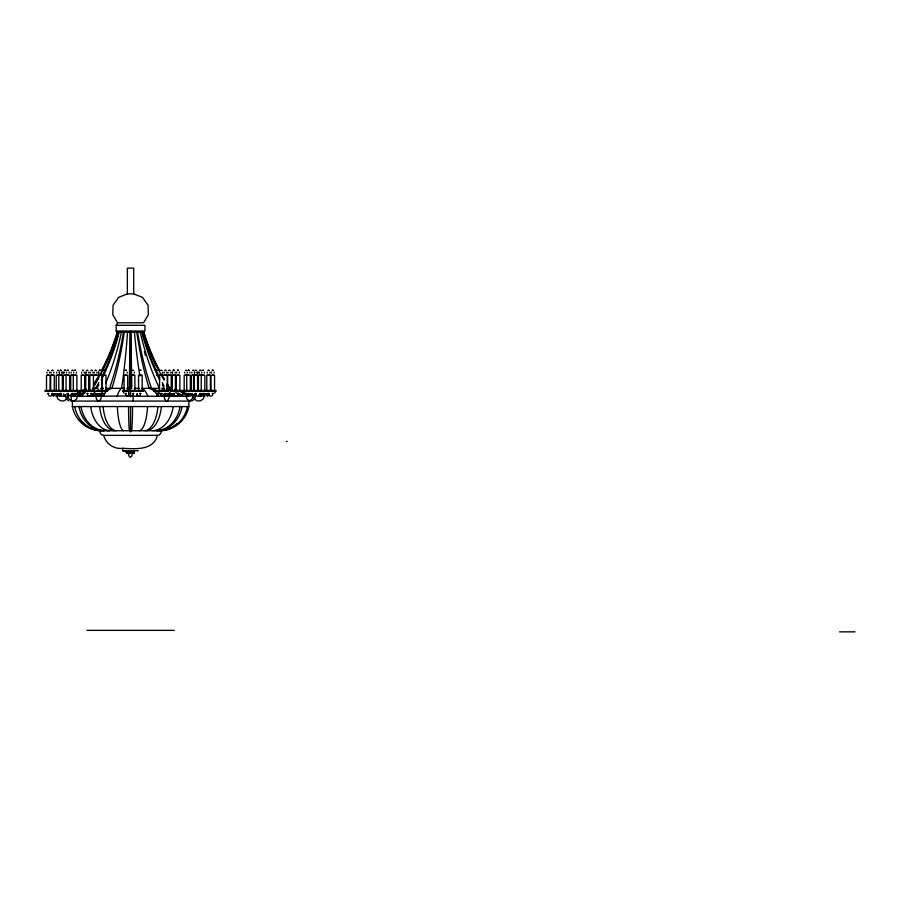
<?xml version="1.0" encoding="UTF-8"?>
<svg xmlns="http://www.w3.org/2000/svg" width="900" height="900" viewBox="0 0 900 900"><rect width="100%" height="100%" fill="white"/><g stroke="black" fill="none" stroke-linecap="round" stroke-linejoin="round"><path stroke-width="1.35" d="M46.946 373.072L46.958 372.127M51.131 373.072L51.142 372.127M56.689 373.072L56.689 372.127M59.254 373.072L59.254 372.127M59.501 373.072L59.501 372.127M63.686 373.072L63.686 372.127M63.934 373.072L63.934 372.127M66.499 373.072L66.499 372.127M71.179 373.072L71.179 372.127M73.744 373.072L73.744 372.127M81.664 373.072L81.664 372.127M85.849 373.072L85.849 372.127M86.108 373.072L86.108 372.127M90.293 373.072L90.293 372.127M94.219 373.072L94.219 372.127M98.404 373.072L98.404 372.127M98.663 373.072L98.663 372.127M164.16 373.072L164.171 372.127M168.086 373.072L168.097 372.127M172.271 373.072L172.282 372.127M172.53 373.072L172.541 372.127M176.715 373.072L176.715 372.127M184.635 373.072L184.646 372.127M187.2 373.072L187.211 372.127M191.88 373.072L191.891 372.127M194.445 373.072L194.456 372.127M194.692 373.072L194.704 372.127M198.877 373.072L198.889 372.127M199.136 373.072L199.136 372.127M201.701 373.072L201.701 372.127M207.248 373.072L207.248 372.127M211.433 373.072L211.433 372.127M95.265 394.279L96.03 394.594M93.026 394.155L93.364 393.626L94.117 394.279L93.33 394.594M166.905 394.155L167.243 393.626L167.985 394.279L167.209 394.594M202.691 394.684L201.96 393.626L201.926 394.594M188.854 401.074L188.854 406.564A29.677 29.655 -90 0 1 161.145 430.706L160.987 432.968L159.581 434.723L157.433 435.364L103.635 435.364M192.42 394.594L191.419 393.626L192.15 394.155M169.661 396.202L167.67 400.86L166.028 400.86L164.655 399.037L164.002 396.011M101.498 396.011L100.856 399.037L99.484 400.86L97.83 400.86L96.457 399.037L95.816 396.011M193.759 396.202L192.634 396.011M157.185 396.011L158.377 393.885M132.57 395.887L102.578 396.236M75.082 370.114L75.544 370.485M203.04 370.114L203.49 370.485M58.219 375.199L57.555 374.726M126.034 375.199L125.381 374.726M186.165 375.199L185.513 374.726M188.73 375.199L188.078 374.726M64.665 395.944L65.869 396.011M65.025 370.114L64.553 370.485L65.734 370.485M104.186 370.114L103.714 370.485L104.636 370.485M173.61 370.114L173.149 370.485L174.33 370.485M178.054 370.114L177.593 370.485L178.515 370.485M212.771 370.114L212.299 370.485L213.232 370.485M48.51 375.199L47.824 374.726M83.228 375.199L82.53 374.726M87.671 375.199L86.715 374.726M157.095 375.199L156.757 374.726M161.539 375.199L160.852 374.726M193.23 396.011L192.105 399.037L190.519 400.252M195.795 396.011L194.67 399.037L192.296 400.86L189.439 400.86L187.065 399.037L185.265 394.493L183.893 393.885L182.509 394.493L181.834 396.011M204.401 396.011L203.119 399.037L200.362 400.86L197.078 400.86L194.333 399.037L192.251 394.493L190.665 393.885L189.067 394.493L188.291 396.011M179.269 396.011L179.944 394.493M157.433 435.364C153.416 450.832 135.056 448.853 122.782 448.324A17.336 17.336 0 0 1 103.725 435.364L101.576 434.723L100.17 432.968L100.024 430.729A29.599 29.599 0 0 1 72.405 406.564L72.405 401.074M199.136 394.684L200.16 393.626L199.328 394.279M68.805 394.493L66.735 399.037L63.99 400.86L60.694 400.86L57.949 399.037L56.655 396.011M101.565 370.451A219.51 219.51 0 0 0 117.236 332.156L116.201 331.02L116.201 325.305L117.574 322.796L112.736 314.64L113.108 305.168L118.564 297.405L127.361 293.873L133.706 293.873L142.537 297.405L148.016 305.168L148.388 314.64L143.539 322.796L117.529 322.796M132.727 393.75L132.885 394.684M196.256 393.84L195.412 393.75L195.727 394.808L196.335 393.626L195.705 394.594M137.227 394.279L137.464 393.626L136.811 394.684M81.394 396.079L82.204 395.944M214.639 393.12L215.224 392.321M60.626 394.808L61.672 393.626M99.979 394.594L100.823 393.626M173.655 394.808L174.701 393.626M208.373 394.808L209.419 393.626M71.381 394.279L72.27 393.75L71.179 394.684M131.636 456.536L132.199 454.32M188.797 393.75L189.754 394.808M57.139 394.279L56.07 394.594M204.885 394.279L203.816 394.594M56.07 393.84L57.139 394.155M56.115 394.155L57.251 394.594M95.22 393.84L95.906 393.75M96.413 394.594L95.726 394.684M169.099 393.84L169.785 393.75M203.816 393.84L204.885 394.155M54.979 394.594L54.292 394.684M68.074 394.279L67.286 394.808L68.434 393.75M94.14 394.594L93.454 394.684M166.882 393.84L167.569 393.75M168.019 394.594L167.321 394.684M196.031 394.279L195.232 394.594M101.891 394.493L102.69 393.885M67.376 393.84L68.209 393.75M193.691 394.594L192.847 394.684M195.322 393.84L196.166 393.75M59.141 394.594L58.376 394.684M97.819 393.84L98.584 393.75M98.302 394.594L97.526 394.684M171.697 393.84L172.463 393.75M172.17 394.594L171.405 394.684M56.441 393.84L57.218 393.75M95.603 393.84L96.379 393.75M169.47 393.84L170.246 393.75M169.909 394.594L169.132 394.684M204.188 393.84L204.964 393.75M56.216 396.202L57.026 395.527M56.104 393.75L56.88 393.84M96.379 394.684L95.265 394.155L96.03 393.84M204.964 394.684L203.861 394.155L204.626 393.84M193.601 394.684L192.757 394.594M132.93 395.527L133.38 395.55M56.565 393.75L57.251 393.84M95.726 393.75L96.413 393.84M95.906 394.684L95.22 394.594M169.594 393.75L170.167 394.279L169.099 394.594M204.311 393.75L204.998 393.84M140.344 370.114L140.794 370.485M99.742 370.114L99.27 370.485L100.451 370.485M116.156 325.305L144.911 325.305L144.911 331.02L116.156 331.02M117.191 332.156L143.865 332.156A219.116 218.993 -90 0 0 159.593 370.451M47.902 370.271L48.758 370.485L47.835 370.485M52.087 370.271L52.864 370.271M57.634 370.271L58.432 370.485L57.578 370.485M60.199 370.271L61.234 370.271M64.642 370.271L65.666 370.271M67.444 370.271L68.231 370.271M72.135 370.271L72.911 370.271M74.7 370.271L75.476 370.271M82.62 370.271L83.475 370.485M86.805 370.271L87.919 370.485L86.737 370.485M91.237 370.271L92.025 370.271M95.164 370.271L95.951 370.271M99.349 370.271L100.395 370.271M103.793 370.271L104.569 370.271M125.46 370.271L126.236 370.271M132.705 370.271L133.481 370.271M139.95 370.271L140.737 370.271M156.487 370.271L157.084 370.271M160.672 370.271L161.797 370.485M165.116 370.271L165.893 370.271M169.042 370.271L169.819 370.271M173.227 370.271L174.263 370.271M177.671 370.271L178.447 370.271M185.591 370.271L186.39 370.485M188.156 370.271L188.933 370.271M192.836 370.271L193.612 370.271M195.401 370.271L196.504 370.485L195.334 370.485M199.834 370.271L200.857 370.271M202.646 370.271L203.422 370.271M208.204 370.271L208.98 370.271M212.389 370.271L213.165 370.271M52.02 370.485L52.931 370.485M60.131 370.485L61.301 370.485M67.388 370.485L68.288 370.485M72.067 370.485L72.979 370.485M82.552 370.485L83.464 370.485M91.181 370.485L92.093 370.485M95.108 370.485L96.008 370.485M125.392 370.485L126.304 370.485L125.854 370.114M132.638 370.485L133.549 370.485M156.42 370.485L157.005 370.485M160.605 370.485L161.775 370.485M165.049 370.485L165.96 370.485M168.975 370.485L169.886 370.485M185.524 370.485L186.435 370.485M188.089 370.485L189 370.485L188.539 370.114M192.769 370.485L193.68 370.485M199.766 370.485L200.925 370.485M208.136 370.485L209.047 370.485M52.009 374.726L52.943 374.726M60.12 374.726L61.312 374.726M65.745 374.726L64.811 375.199M67.365 374.726L68.31 374.726M72.045 374.726L72.99 374.726M75.555 374.726L74.891 375.199M91.159 374.726L92.104 374.726M95.085 374.726L96.03 374.726M100.474 374.726L99.461 375.03M103.714 374.726L104.659 374.726M132.626 374.726L133.571 374.726M140.816 374.726L140.153 375.199M165.037 374.726L165.982 374.726M168.964 374.726L169.898 374.726M174.341 374.726L173.396 375.199M178.526 374.726L177.84 375.199M192.757 374.726L193.703 374.726M195.322 374.726L196.504 374.726M199.755 374.726L200.947 374.726M202.567 374.726L203.513 374.726M208.114 374.726L209.059 374.726M213.244 374.726L212.558 375.199M93.769 375.199L97.358 375.199M97.942 375.199L101.79 375.199L101.79 390.454M131.299 375.199L134.888 375.199L134.888 390.454M156.881 375.199L158.67 375.199M159.266 375.199L163.114 375.199M163.71 375.199L167.299 375.199L167.299 390.454M197.831 375.199L191.43 375.199L191.43 390.454M92.666 388.327L97.987 388.327M100.879 388.327L103.511 388.327A43.999 30.026 90 0 0 101.093 388.957M105.593 388.327L124.166 388.327M126.742 388.327L131.884 388.327M134.438 388.327L139.534 388.327M161.865 388.327L164.273 388.327M166.68 388.327L170.1 388.327A43.999 43.965 -90 0 1 172.463 388.71M45 390.454L78.379 390.454M79.718 390.454L83.475 390.454M84.161 390.454L94.927 390.454M96.705 390.454L107.471 390.454M122.558 390.454L136.384 390.454M137.047 390.454L143.64 390.454M153.585 390.454L156.881 390.454M158.029 390.454L168.795 390.454M170.28 390.454L181.35 390.454M182.689 390.454L216.067 390.454M45 391.354L78.379 391.354M79.718 391.354L81.709 391.354M84.161 391.354L94.927 391.354M96.705 391.354L107.471 391.354M122.558 391.354L136.384 391.354M137.047 391.354L143.64 391.354M153.697 391.354L168.795 391.354M170.584 391.354L181.35 391.354M182.689 391.354L216.067 391.354M47.7 393.491L48.881 393.491M51.885 393.491L53.066 393.491M59.996 393.491L61.402 393.491M67.241 393.491L68.434 393.491M71.933 393.491L73.114 393.491M74.498 393.491L75.679 393.491M82.406 393.491L83.599 393.491M86.85 393.491L88.043 393.491M91.046 393.491L92.228 393.491M99.439 393.491L100.597 393.491M103.59 393.491L104.782 393.491M125.258 393.491L126.439 393.491M132.502 393.491L133.695 393.491M139.748 393.491L140.94 393.491M156.285 393.491L157.477 393.491M160.47 393.491L161.921 393.491M164.914 393.491L166.095 393.491M173.317 393.491L174.465 393.491M177.458 393.491L178.65 393.491M185.434 393.491L186.57 393.491M187.954 393.491L189.135 393.491M195.199 393.491L196.38 393.491M199.631 393.491L200.812 393.491M202.444 393.491L203.625 393.491M208.035 393.491L209.149 393.491M212.175 393.491L213.368 393.491M169.695 394.223L174.172 394.223A1.935 1.935 0 0 0 176.119 396.157A1.935 1.935 0 0 0 178.054 394.223L178.054 393.491M199.912 394.223L202.162 394.223A1.935 0.968 -90 0 1 202.129 394.718M56.059 396.011L57.251 396.011M68.434 396.011L67.309 396.202M95.22 396.011L96.413 396.011M132.502 396.011L133.695 396.011M169.099 396.011L170.28 396.011M195.199 396.011L196.391 395.944M203.805 396.011L204.998 396.011L204.041 395.527M71.111 396.236L71.303 399.87M73.654 396.236L88.718 396.236M89.944 396.236L101.171 396.236M133.954 396.236L162 396.236M164.666 396.236L188.46 396.236A43.999 42.863 -90 0 0 180.338 391.522M71.111 401.074L189.956 401.074M72.214 406.564L188.854 406.564M99.911 430.729L161.145 430.729M286.346 441.473L287.213 441.473M122.816 448.324L122.816 450.743L138.274 450.743M122.816 450.743L126.54 452.059L134.539 452.059M134.539 453.375L126.529 453.375L126.54 452.059M86.839 630.36L174.229 630.36M839.621 631.845L855 631.845M161.662 395.798L161.055 395.887L161.595 396.236M182.329 396.259L181.339 395.775L182.295 396.135M169.594 394.684L170.167 394.155M195.412 394.684L196.335 394.808L195.435 394.155M67.466 394.684L68.389 394.808L67.489 394.155M195.244 393.626L196.031 394.155M67.286 393.626L68.074 394.155M129.037 393.75L128.959 394.279M129.757 456.772L130.534 457.009L129.757 456.772A1.991 1.991 0 0 1 129.308 453.634M81.124 394.493L79.74 393.885L78.356 394.493L76.567 399.037L74.183 400.86L71.336 400.86L68.951 399.037L67.837 396.011M169.909 393.84L169.144 394.155M169.47 394.594L170.235 394.279M187.819 395.775L188.528 396.135M68.31 393.84L67.466 393.75L67.376 394.594L68.209 394.684L68.389 393.626M64.001 394.594L63.608 394.155M67.185 399.645L68.771 400.86M162.821 393.885L163.62 394.493M203.805 393.626L204.998 394.808M169.099 393.626L170.28 394.808M56.059 393.626L57.251 394.808M164.678 393.626L165.263 394.279M160.234 393.626L160.819 394.279M161.28 394.808L161.167 394.684A1.935 0.968 -90 0 0 161.55 395.899M90.81 393.626L91.744 394.684M51.649 393.626L52.695 394.808M123.401 392.321L123.986 393.12M65.273 396.011L66.386 399.037M214.11 372.127L214.11 373.072M209.925 372.127L209.925 373.072M204.379 372.127L204.379 373.072M197.37 372.127L197.381 373.072M197.123 372.127L197.134 373.072M189.877 372.127L189.889 373.072M179.393 372.127L179.404 373.072M175.208 372.127L175.219 373.072M170.764 372.127L170.775 373.072M166.838 372.127L166.849 373.072M162.664 372.127L162.664 373.072M134.438 372.127L134.438 373.072M127.192 372.127L127.192 373.072M96.896 372.127L96.896 373.072M92.97 372.127L92.97 373.072M88.785 372.127L88.785 373.072M84.341 372.127L84.353 373.072M76.421 372.127L76.421 373.072M69.176 372.127L69.176 373.072M62.179 372.127L62.179 373.072M61.931 372.127L61.931 373.072M53.809 372.127L53.82 373.072M49.624 372.127L49.635 373.072M214.571 390.454L214.571 375.199L210.982 375.199L210.982 390.454M212.771 393.491L212.771 394.223A1.935 1.935 0 0 1 209.149 395.19M210.386 390.454L210.386 375.199L206.797 375.199L206.797 390.454M208.586 393.491L208.586 394.223A1.935 0.968 -90 0 1 207.619 396.157A1.935 0.968 -90 0 1 206.651 394.223L208.89 394.223A1.935 1.935 0 0 0 208.958 394.718M204.829 390.454L204.829 375.199L198.428 375.199L198.428 390.454M203.04 393.491L203.04 394.223A1.935 1.676 -90 0 1 201.352 396.157A1.935 1.676 -90 0 1 199.676 394.223M201.24 375.199L201.24 390.454M197.584 375.199L197.584 390.454M195.795 393.491L195.795 396.157M194.243 375.199L194.243 390.454M193.995 375.199L193.995 390.454M193.23 394.718L193.23 396.157M190.339 390.454L190.339 375.199L184.185 375.199L184.185 390.454M188.539 393.491L188.539 394.223A1.935 1.676 -90 0 0 190.226 396.157A1.935 1.676 -90 0 0 191.903 394.223M186.75 375.199L186.75 390.454M185.974 393.491L185.974 394.223A1.935 1.676 -90 0 0 186.041 394.718M179.854 390.454L179.854 375.199L176.265 375.199L176.265 390.454M175.669 390.454L175.669 375.199L171.821 375.199L171.821 390.454M175.41 375.199L175.41 390.454M173.869 393.491L173.869 394.223A1.935 0.968 -90 0 1 172.901 396.157A1.935 0.968 -90 0 1 171.934 394.223M172.08 375.199L172.08 390.454M171.225 390.454L171.225 375.199L167.636 375.199L167.636 384.907M167.636 387.686L167.636 390.454M165.51 393.491L165.51 394.223A1.935 0.968 -90 0 0 166.477 396.157A1.935 0.968 -90 0 0 167.445 394.223M161.325 393.491L161.325 394.223A1.935 1.935 0 0 0 165.139 394.718M159.525 375.199L159.525 390.454M142.144 390.454L142.144 375.199L138.544 375.199L138.544 390.454M140.344 393.491L140.344 394.223A1.935 1.676 -90 0 1 138.668 396.157A1.935 1.676 -90 0 1 136.98 394.223M133.706 293.873L133.706 268.155L127.35 268.155L127.361 293.873M133.099 393.491L133.099 400.86M130.534 331.11L130.534 396.855M130.534 406.654L130.534 431.831M127.642 390.454L127.642 375.199L124.054 375.199L124.054 390.454M125.854 393.491L125.854 394.223A1.935 1.676 -90 0 0 127.969 396.09M105.975 390.454L105.975 375.199L102.386 375.199L102.386 390.454M104.186 393.491L104.186 394.223A1.935 1.935 0 0 1 102.24 396.157A1.935 1.935 0 0 1 100.305 394.223L98.055 394.223A1.935 0.968 -90 0 0 98.663 396.011A1.935 0.968 -90 0 0 99.72 395.595M100.001 393.491L100.001 394.223A1.935 0.968 -90 0 1 99.866 395.19M93.431 390.454L93.431 375.199L89.843 375.199L89.843 390.454M91.631 393.491L91.631 394.223A1.935 0.968 -90 0 0 92.599 396.157A1.935 0.968 -90 0 0 93.578 394.223L91.328 394.223A1.935 1.935 0 0 1 89.392 396.157A1.935 1.935 0 0 1 87.446 394.223L87.446 393.491M89.246 390.454L89.246 375.199L85.399 375.199L85.399 390.454M88.987 375.199L88.987 390.454M85.657 375.199L85.657 390.454M84.802 390.454L84.802 375.199L81.214 375.199L81.214 390.454M83.002 393.491L83.002 394.223A1.935 1.935 0 0 0 83.07 394.718M76.883 390.454L76.883 375.199L70.729 375.199L70.729 390.454M75.082 393.491L75.082 394.223A1.935 1.676 -90 0 1 73.406 396.157A1.935 1.676 -90 0 1 71.73 394.223M73.294 375.199L73.294 390.454M72.517 393.491L72.517 394.223A1.935 1.676 -90 0 1 72.461 394.718M69.638 390.454L69.638 375.199L63.236 375.199L63.236 390.454M67.837 393.491L67.837 396.157M66.049 375.199L66.049 390.454M65.273 394.718L65.273 396.157M62.64 390.454L62.64 375.199L56.227 375.199L56.227 390.454M62.381 375.199L62.381 390.454M60.84 393.491L60.84 394.223A1.935 0.968 -90 0 1 59.873 396.157A1.935 0.968 -90 0 1 58.905 394.223L61.144 394.223A1.935 1.935 0 0 0 61.211 394.718M60.593 393.491L60.593 394.223A1.935 1.676 -90 0 0 62.269 396.157A1.935 1.676 -90 0 0 63.956 394.223M58.792 375.199L58.792 390.454M54.27 390.454L54.27 375.199L50.681 375.199L50.681 390.454M52.47 393.491L52.47 394.223A1.935 0.968 -90 0 0 53.449 396.157A1.935 0.968 -90 0 0 54.416 394.223L52.166 394.223A1.935 1.935 0 0 1 52.11 394.718M50.085 390.454L50.085 375.199L46.496 375.199L46.496 390.454M48.296 393.491L48.296 394.223A1.935 1.935 0 0 0 51.907 395.19M72.281 395.55A43.729 43.729 0 0 1 75.33 393.649M77.434 392.524A43.729 43.729 0 0 1 86.4 389.228M99.608 374.108A219.51 219.51 0 0 1 94.05 383.659M100.688 430.706A29.677 28.912 -90 0 1 79.29 419.332M73.564 395.55A43.999 42.863 -90 0 1 85.117 389.869M117.529 332.156A219.116 213.469 -90 0 1 94.14 384.84M101.228 430.706A29.677 28.384 -90 0 1 74.7 406.575M74.79 395.415A43.999 42.086 -90 0 1 85.939 389.869M117.765 332.156A219.116 209.588 90 0 1 100.192 375.311M98.888 377.719A219.116 209.588 90 0 1 93.375 387.169M104.546 430.706A29.677 25.177 -90 0 1 81 406.575M80.089 396.236A43.999 37.328 -90 0 1 85.309 392.524M88.661 390.803A43.999 37.328 -90 0 1 90.979 389.869M93.33 389.115A43.999 37.328 -90 0 1 96.941 388.327A219.116 185.917 -90 0 0 98.831 384.84M119.205 332.156A219.116 185.917 -90 0 1 101.284 380.115M109.62 430.706A29.677 20.25 -90 0 1 90.686 406.575M94.151 392.524A43.999 30.026 90 0 1 98.707 389.869M121.421 332.156A219.116 149.558 -90 0 1 105.671 383.321M116.134 430.706A29.677 13.95 90 0 1 103.084 406.575M103.984 394.256A43.999 20.689 -90 0 1 105.469 392.524M106.492 391.522A43.999 20.689 -90 0 1 111.915 388.327A219.116 103.016 -90 0 0 124.256 332.156M123.615 430.706A29.677 6.694 -90 0 1 117.36 406.575M117.112 396.236A43.999 9.934 -90 0 1 121.601 388.327A219.116 49.455 -90 0 0 127.519 332.156M132.525 406.575A29.677 1.012 90 0 1 131.58 430.706M131.85 386.989A219.116 7.481 -90 0 1 130.984 332.156M147.555 406.575A29.677 8.651 90 0 1 139.466 430.706M147.87 396.236A43.999 12.836 -90 0 0 142.076 388.327L159.469 388.327A219.116 160.132 -90 0 1 140.287 332.156M139.905 376.054A219.116 63.9 90 0 1 134.426 332.156M161.426 406.575A29.677 15.705 -90 0 1 146.745 430.706M161.224 395.224A43.999 23.287 90 0 0 151.481 388.327A219.116 115.976 90 0 1 137.599 332.156M173.194 406.575A29.677 21.69 -90 0 1 152.921 430.706M162.056 388.957A43.999 32.152 90 0 1 164.599 389.869M169.481 392.524A43.999 32.152 90 0 1 171.338 393.885M182.047 406.575A29.677 26.19 -90 0 1 157.567 430.706M166.725 388.541A43.999 38.835 90 0 1 171.675 389.869M178.706 393.188A43.999 38.835 90 0 1 183.004 396.236M164.149 386.01A219.116 193.388 -90 0 1 162.214 382.489M159.727 377.719A219.116 193.388 -90 0 1 142.312 332.156M187.403 406.575A29.677 28.912 -90 0 1 160.369 430.706M171.866 388.8A43.999 42.863 -90 0 0 169.099 388.327A219.116 213.469 90 0 1 166.928 384.84M164.115 380.115A219.116 213.469 90 0 1 143.528 332.156M174.814 389.228A43.999 43.965 -90 0 1 177.12 389.869M179.393 390.634A43.999 43.965 -90 0 1 188.977 395.55M170.1 388.327A219.116 218.993 -90 0 1 167.141 383.659M164.284 378.923A219.116 218.993 -90 0 1 161.561 374.108M177.12 423.439A29.677 28.384 -90 0 1 159.829 430.706M172.463 389.115A43.999 42.086 -90 0 0 168.401 388.327A219.116 209.588 -90 0 1 166.972 386.01M182.734 393.188A43.999 42.086 -90 0 1 187.403 396.236M156.532 366.772A219.116 209.588 -90 0 1 149.951 351.675M149.456 350.392A219.116 209.588 -90 0 1 143.291 332.156M180.056 406.575A29.677 25.177 -90 0 1 156.521 430.706M166.534 388.8A43.999 37.328 -90 0 1 172.395 390.803M175.759 392.524A43.999 37.328 -90 0 1 180.979 396.236M164.126 388.327A219.116 185.917 90 0 1 162.225 384.84M159.784 380.115A219.116 185.917 90 0 1 141.851 332.156M145.485 355.489A219.116 149.558 90 0 1 144.394 351.675M157.972 406.575A29.677 13.95 90 0 1 144.934 430.706M158.49 396.236A43.999 20.689 90 0 0 149.141 388.327A219.116 103.016 -90 0 1 136.8 332.156M129.487 430.706A29.677 1.012 90 0 1 128.543 406.575M128.565 394.897A43.999 1.496 -90 0 1 129.184 388.327A219.116 7.481 90 0 0 130.072 332.156M114.323 430.706A29.677 15.705 90 0 1 99.641 406.575M100.654 394.256A43.999 23.287 90 0 1 102.319 392.524M105.862 389.869A43.999 23.287 90 0 1 109.575 388.327A219.116 115.976 -90 0 0 123.469 332.156M108.146 430.706A29.677 21.69 -90 0 1 103.376 429.66M103.5 430.706A29.677 26.19 -90 0 1 79.009 406.575M79.099 395.415A43.999 38.835 -90 0 1 83.486 392.524M93.082 388.8A43.999 38.835 -90 0 1 95.591 388.327A219.116 193.388 90 0 0 98.843 382.489M118.755 332.156A219.116 193.388 90 0 1 101.34 377.719M199.856 394.718A1.935 1.935 0 0 1 199.654 395.19M199.35 395.595A1.935 1.935 0 0 1 196.099 394.718M202.028 395.19A1.935 0.968 -90 0 1 201.881 395.595M201.195 396.157A1.935 0.968 -90 0 1 200.25 394.718M129.206 394.223A1.935 1.676 -90 0 1 128.374 395.899M64.957 394.718A1.935 1.935 0 0 1 63.585 396.09M71.685 395.899A1.935 1.676 -90 0 1 69.649 395.595M60.896 395.595A1.935 1.676 -90 0 1 59.704 396.157M59.276 396.09A1.935 1.676 -90 0 1 58.523 395.595M58.252 395.19A1.935 1.676 -90 0 1 58.084 394.718M132.694 395.899A1.935 1.676 -90 0 1 132.345 395.595M158.816 396.157A1.935 1.935 0 0 1 157.849 395.899M157.444 395.595A1.935 1.935 0 0 1 157.14 395.19M199.98 395.595A1.935 1.676 -90 0 1 199.226 396.09M189.338 394.223A1.935 1.676 -90 0 1 189.281 394.718M53.887 393.75L54.945 394.684L53.887 393.75M58.421 394.155L58.59 394.808L59.468 393.84L58.421 394.155M97.571 394.155L97.74 394.808L98.629 393.84L97.571 394.155M171.45 394.155L171.619 394.808L172.496 393.84L171.45 394.155M206.167 394.155L206.336 394.808L207.214 393.84L206.167 394.155M78.761 396.135L79.718 395.775L78.761 396.135M71.483 394.155C70.616 396.067 73.418 392.479 71.483 394.155M156.724 395.798L157.759 396.079L156.724 395.798M67.331 395.798L68.265 395.55L67.331 395.798M128.79 393.626L129.634 394.808L128.79 393.626M191.486 393.626L192.319 394.808L191.486 393.626M95.422 395.629L96.323 395.674L95.422 395.629M169.357 395.527L170.325 395.843L169.357 395.527M178.942 395.775L179.786 396.236L178.942 395.775M192.994 395.527L193.86 395.933L192.994 395.527"/></g></svg>
